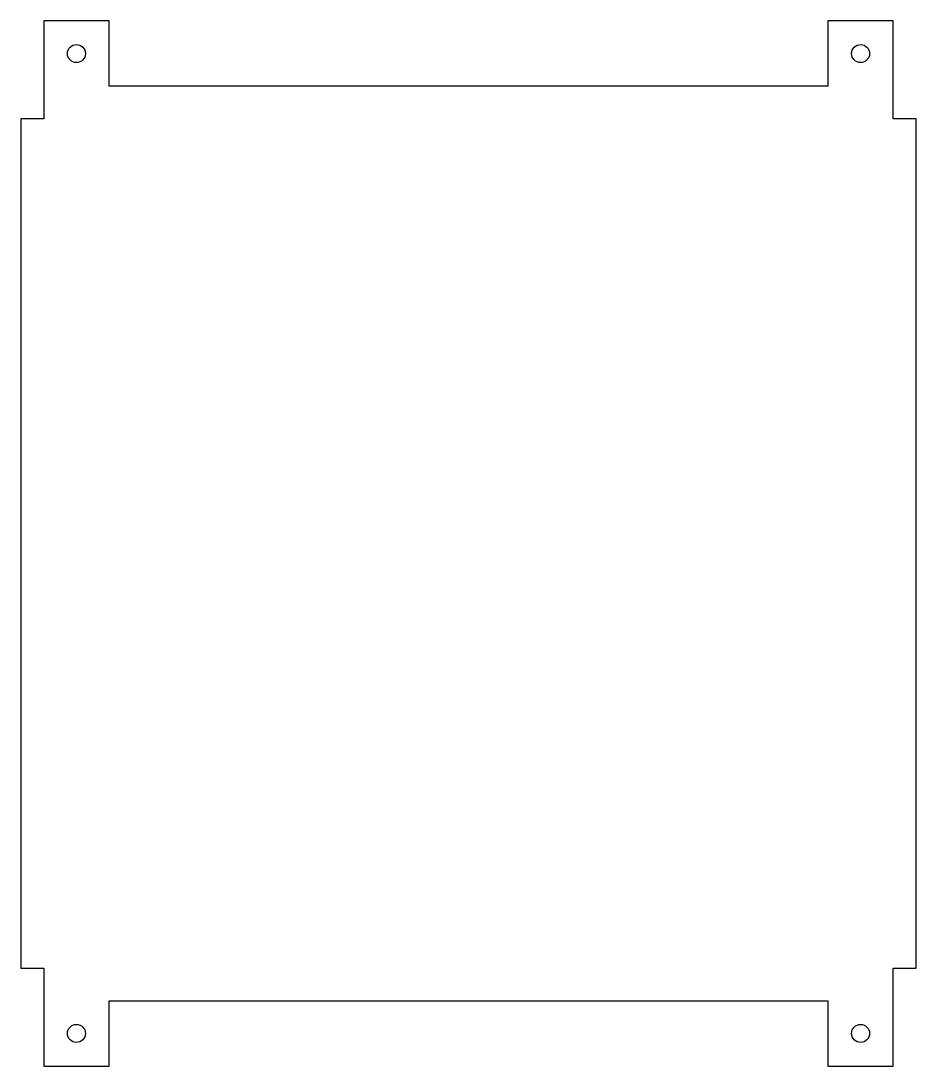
# Model space of a CAD drawing. Header units: millimetres. Extents: x 23 to 297, y 0 to 320.
import ezdxf

# ---------------------------------------------------------------- set-up
doc = ezdxf.new("R2010")
doc.units = ezdxf.units.MM
doc.layers.get('0').update_dxf_attribs({"linetype": 'CONTINUOUS'})

msp = doc.modelspace()

# ---------------------------------------------------------------- linework, layer by layer
msp.add_lwpolyline([(270, 300), (50, 300), (50, 320), (30, 320), (30, 290), (23, 290), (23, 30), (30, 30), (30, 0), (50, 0), (50, 20), (270, 20), (270, 0), (290, 0), (290, 30), (297, 30), (297, 290), (290, 290), (290, 320), (270, 320)], close=True)
for centre in [(40, 310), (280, 310), (40, 10), (280, 10)]:
    msp.add_circle(centre, 2.75)

doc.saveas('drawing.dxf')
